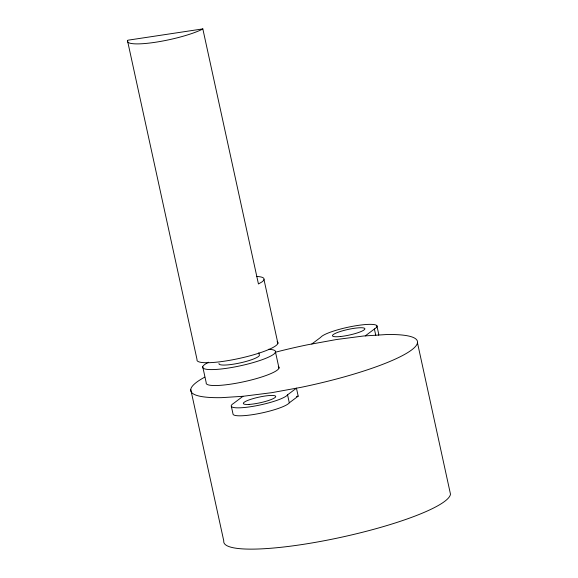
<?xml version="1.0" encoding="UTF-8"?>
<svg xmlns="http://www.w3.org/2000/svg" width="578" height="578" viewBox="0 0 578 578"><rect width="100%" height="100%" fill="white"/><g stroke="black" fill="none" stroke-linecap="round" stroke-linejoin="round"><path stroke-width="0.87" d="M277.129 341.598A41.421 7.196 -12.3 0 1 240.412 358.172A41.421 7.196 -12.3 0 1 197.033 359.567L127.514 40.727L127.969 40.2L202.827 28.9L258.445 283.971L262.007 281.891A41.421 7.196 -12.3 0 0 256.639 276.465M231.366 406.442L233.107 414.412A28.994 5.036 -12.3 0 0 260.555 413.227A28.994 5.036 -12.3 0 0 289.303 402.815L298.183 396.147L296.449 388.178L271.718 392.679L242.977 396.298L233.664 403.321A28.994 5.036 -12.3 0 0 251.509 406.587A28.994 5.036 -12.3 0 0 287.562 394.839L296.449 388.178L300.95 387.354A115.976 20.136 -12.3 0 0 407.627 352.652A115.976 20.136 -12.3 0 0 386.494 334.546L363.519 336.006L336.497 339.517L307.265 344.842A115.976 20.136 -12.3 0 0 275.142 352.298M365.267 335.897L374.587 328.875A28.994 5.036 -12.3 0 0 356.756 325.602A28.994 5.036 -12.3 0 0 320.689 337.35L311.802 344.018M202.827 28.9L201.787 29.514A41.421 7.196 -12.3 0 1 155.207 42.288A41.421 7.196 -12.3 0 1 127.514 40.727M296.42 396.465L298.183 396.147M242.977 396.298L221.721 397.65A115.976 20.136 -12.3 0 1 204.735 377.159M417.46 342.74L450.486 494.19A115.976 20.136 -12.3 0 1 333.968 538.804A115.976 20.136 -12.3 0 1 223.773 540.914L190.754 389.464M376.885 325.754L378.626 333.723A28.994 5.036 -12.3 0 1 378.424 335.11M374.378 328.976L375.772 335.356M263.994 279.579L277.895 343.354M287.562 394.839L289.303 402.815M275.511 352.147L278.986 368.085M258.843 352.775L259.414 355.391A20.714 3.598 -12.3 0 1 237.941 363.367A20.714 3.598 -12.3 0 1 218.997 363.468M202.734 366.741L206.209 382.687A37.281 6.474 -12.3 0 0 245.245 381.429A37.281 6.474 -12.3 0 0 278.293 366.51M268.351 349.314A37.281 6.474 -12.3 0 1 264.139 358.974A37.281 6.474 -12.3 0 1 215.695 369.465A37.281 6.474 -12.3 0 1 208.665 362.233M249.017 404.412A16.567 2.876 -12.3 0 0 275.46 397.122A16.567 2.876 -12.3 0 0 254.103 398.329A16.567 2.876 -12.3 0 0 249.017 404.412M340.673 336.497A16.567 2.876 -12.3 0 0 364.891 328.81A16.567 2.876 -12.3 0 0 340.507 331.432A16.567 2.876 -12.3 0 0 340.673 336.497"/></g></svg>
